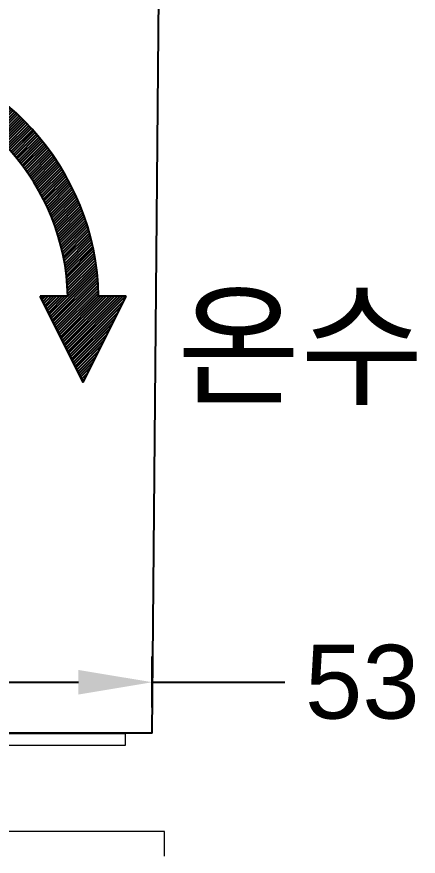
# Model space of a CAD drawing. Header units: millimetres. Extents: x 4900 to 5740, y 840 to 1434.
# Drawn here: x 5294.9 to 5327.5, y 1060.6 to 1128.9 of the extents above; entities that cross this region are included whole.
import ezdxf

# ---------------------------------------------------------------- set-up
doc = ezdxf.new("R2010")
doc.units = ezdxf.units.MM
doc.layers.add('DIM', color=3, linetype='Continuous')
doc.layers.add('TEXT', color=2, linetype='Continuous')
doc.styles.get("Standard").update_dxf_attribs({"font": 'arial.ttf'})
doc.dimstyles.new('사본 ISO-25', dxfattribs={"dimtxt": 7, "dimasz": 7, "dimexe": 2.1, "dimexo": 2.1, "dimgap": 2, "dimtad": 1, "dimtih": 1, "dimtoh": 1, "dimdec": 1, "dimdsep": 46, "dimtxsty": 'Standard', "dimcen": 0, "dimclrd": 3, "dimclre": 3, "dimclrt": 4, "dimazin": 2, "dimtp": 0.1, "dimtm": 0.1000000001, "dimtfac": 0.7142857142857143, "dimtdec": 1, "dimtmove": 0, "dimatfit": 3, "dimfxl": 1, "dimarcsym": 0})

# ---------------------------------------------------------------- blocks, each defined once
blk = doc.blocks.new('*D83')
at = {"layer": 'DIM', "color": 3, "lineweight": -2, "transparency": 16777216}
for p, q in [((5252.876698960302, 1072.731130130281), (5252.876698960302, 1076.877322031046)), ((5305.87669896398, 1072.731130130281), (5305.87669896398, 1076.877322031046)), ((5258.876698960302, 1074.777322031046), (5299.87669896398, 1074.777322031046)), ((5305.87669896398, 1074.777322031046), (5316.653626872131, 1074.777322031046))]:
    blk.add_line(p, q, dxfattribs=at)
at = {"layer": 'DIM', "color": 3, "transparency": 16777216}
for points in [[(5258.876698960302, 1075.777322031046), (5258.876698960302, 1073.777322031046), (5252.876698960302, 1074.777322031046)], [(5299.87669896398, 1075.777322031046), (5299.87669896398, 1073.777322031046), (5305.87669896398, 1074.777322031046)]]:
    blk.add_solid(points, dxfattribs=at)
at = {"layer": 'DIM', "color": 4, "transparency": 16777216, "insert": (5322.951034784819, 1074.777322031046), "char_height": 6, "attachment_point": 5}
blk.add_mtext('53', dxfattribs=at)

msp = doc.modelspace()

# ---------------------------------------------------------------- hatches: boundary and pattern name
at = {"layer": 'TEXT'}
h = msp.add_hatch(dxfattribs=at)
h.set_pattern_fill('ANSI31', color=2, scale=0.05)
h.set_pattern_definition([(45, (4661.562022596471, 900.228366381436), (-0.1122532015133644, 0.1122532015133644), [])])
edge = h.paths.add_edge_path(flags=17)
edge.add_line((5300.258440086694, 1099.162341359976), (5303.758440086694, 1106.162341359976))
edge.add_line((5296.758440086694, 1106.162341359976), (5300.258440086694, 1099.162341359976))
edge.add_line((5299.008179196534, 1106.162341359976), (5296.758440086694, 1106.162341359976))
edge.add_arc((5280.718587522373, 1105.776086242683), 18.29366985115771, 1.209841048264403, 82.46397601607522)
edge.add_line((5283.117793626097, 1123.91174632703), (5283.117793626097, 1126.430880261283))
edge.add_arc((5280.718587522373, 1105.776086242683), 20.79366985115771, 1.064365314505916, 83.37436656700505)
edge.add_line((5303.758440086694, 1106.162341359976), (5301.508669601656, 1106.162341359976))
h.paths.add_polyline_path([(5296.758440086694, 1106.162341359976), (5300.258440086694, 1099.162341359976)], flags=0)

# ---------------------------------------------------------------- linework, layer by layer
at = {"extrusion": (0, 1, 0)}
msp.add_line((5305.87669896398, 1070.631130130281), (5307.0897335869, 1209.631130130281), dxfattribs=at)
for p, q in [((5305.87669896398, 1070.631130130281), (5252.876698960302, 1070.631130130281)), ((5255.076698962142, 1070.631130130281), (5303.67669896214, 1070.631130130281))]:
    msp.add_line(p, q)
at = {"color": 7, "linetype": 'Continuous', "lineweight": 18}
for p, q in [((5303.67669896214, 1070.631130130281), (5303.67669896214, 1069.63109888028)), ((5303.67669896214, 1069.63109888028), (5255.076698962142, 1069.63109888028)), ((5306.876698944955, 1062.63109888028), (5253.32966519737, 1062.63109888028)), ((5306.876698944955, 1060.63109888028), (5306.876698944955, 1062.63109888028))]:
    msp.add_line(p, q, dxfattribs=at)
at = {"layer": 'TEXT', "color": 2}
for p, q in [((5299.008179196534, 1106.162341359976), (5296.758440086694, 1106.162341359976)), ((5300.258440086694, 1099.162341359976), (5296.758440086694, 1106.162341359976)), ((5296.758440086694, 1106.162341359976), (5300.258440086694, 1099.162341359976)), ((5300.258440086694, 1099.162341359976), (5303.758440086694, 1106.162341359976)), ((5303.758440086694, 1106.162341359976), (5301.508669601656, 1106.162341359976))]:
    msp.add_line(p, q, dxfattribs=at)
for radius, start, end in [(20.79366985115771, 1.064365314508278, 83.37436656703066), (18.29366985115771, 1.209841048263246, 82.46397601608805)]:
    msp.add_arc((5280.718587522373, 1105.776086242683), radius, start, end, dxfattribs=at)

# ---------------------------------------------------------------- texts
at = {"layer": 'TEXT', "color": 1}
msp.add_text('온수', height=8, dxfattribs=at).set_placement((5307.874371183969, 1098.177056511164))

# ---------------------------------------------------------------- dimensions: what is measured, and where the dimension line sits
at = {"layer": 'DIM'}
dim = msp.add_linear_dim(base=(5305.87669896398, 1074.777322031046), p1=(5252.876698960302, 1070.631130130281), p2=(5305.87669896398, 1070.631130130281), dimstyle='사본 ISO-25', override={"dimtxt": 6, "dimasz": 6, "dimtad": 0}, dxfattribs=at)
dim.commit()
dim.dimension.update_dxf_attribs({"geometry": '*D83', "text_midpoint": (5322.951034784819, 1074.777322031046), "dimtype": 160})

doc.saveas('drawing.dxf')
